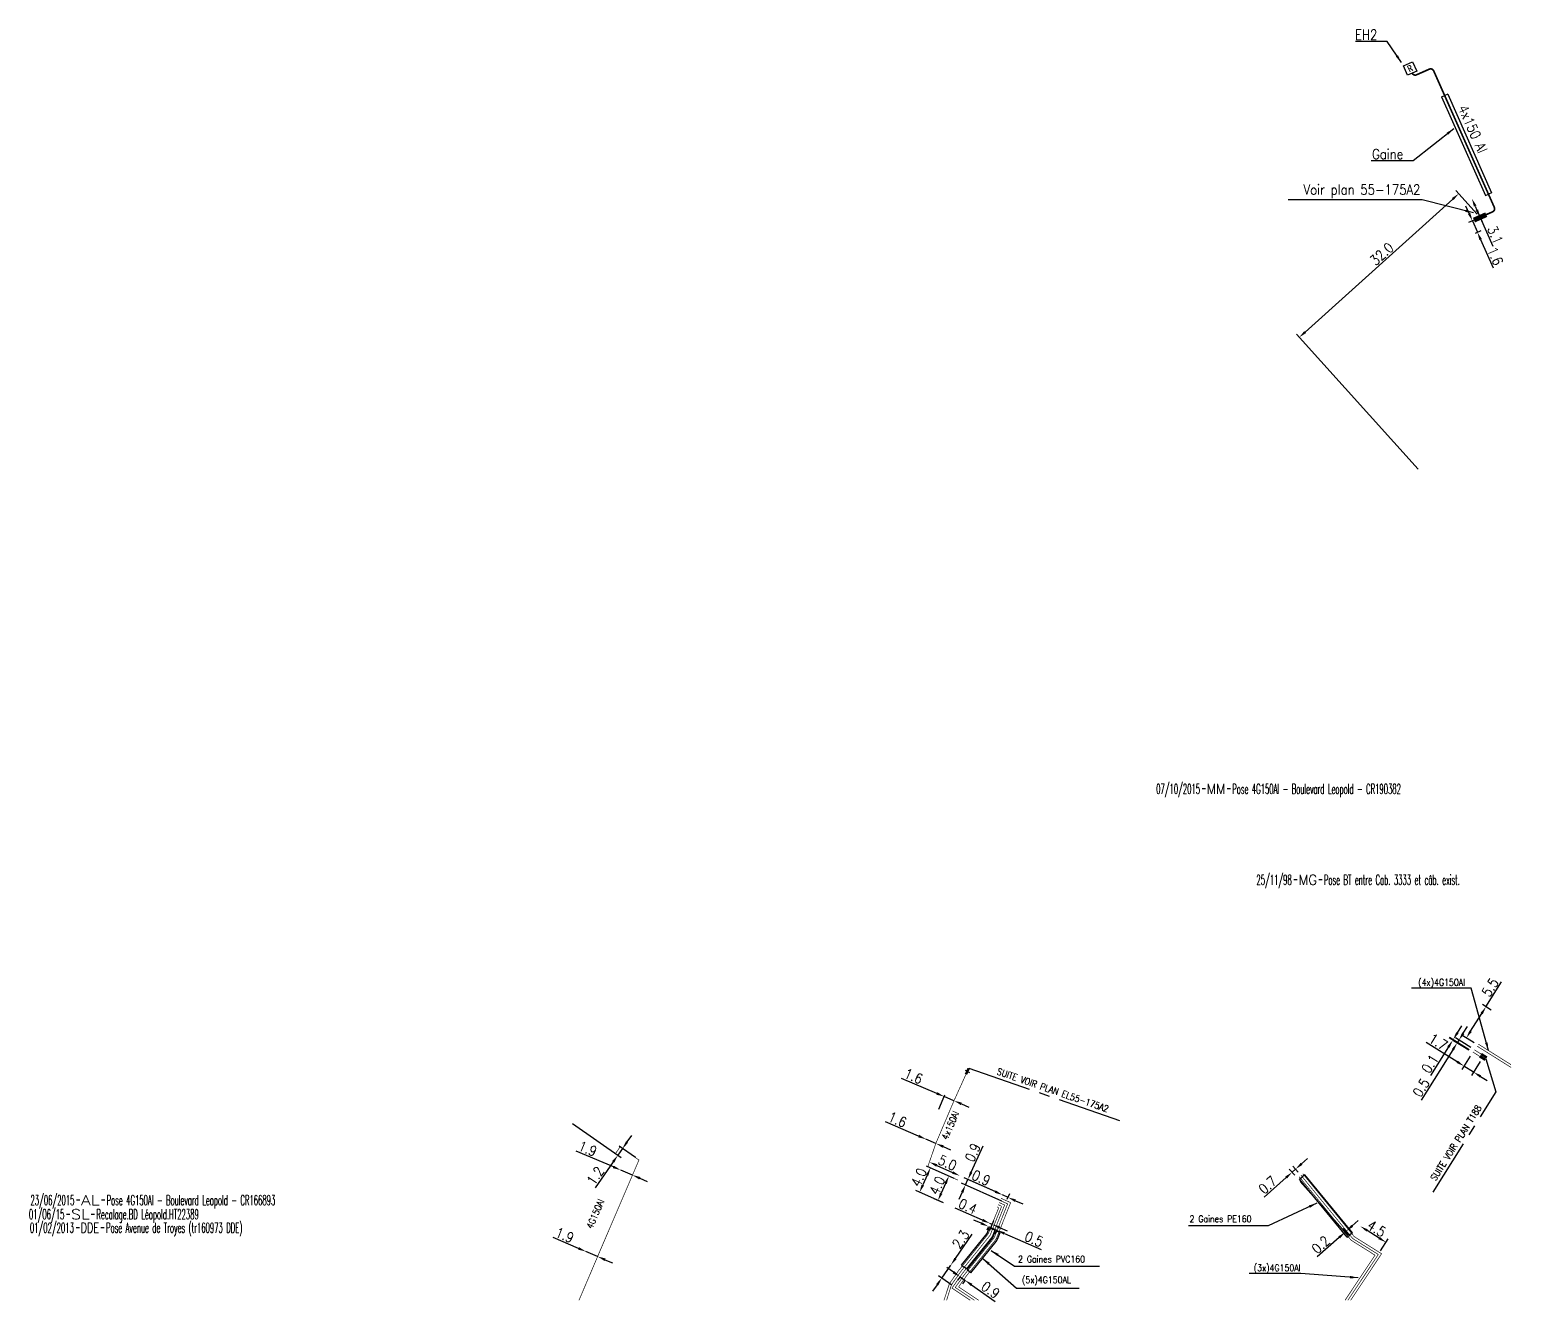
# Model space of a CAD drawing. Header units: millimetres. Extents: x 79134 to 80000, y 145000 to 146008.
# Drawn here: x 79779 to 80000.1, y 144999.8 to 145189.6 of the extents above; entities that cross this region are included whole.
import ezdxf
from ezdxf.enums import TextEntityAlignment as Align

# ---------------------------------------------------------------- set-up
doc = ezdxf.new("R2010")
doc.units = ezdxf.units.MM
doc.header["$PDMODE"] = 34
doc.linetypes.add('B_ST_AL', pattern=[2000, 1000, 1000])
doc.linetypes.add('CENTER2', pattern=[28.575, 19.05, -3.175, 3.175, -3.175])
doc.layers.get('0').update_dxf_attribs({"linetype": 'CONTINUOUS'})
doc.layers.get('Defpoints').update_dxf_attribs({"linetype": 'CONTINUOUS'})
for name, color, linetype in [('B_100', 3, 'CONTINUOUS'), ('B_110', 1, 'CONTINUOUS'), ('B_200', 7, 'CONTINUOUS'), ('B_300', 7, 'CONTINUOUS'), ('B_400', 7, 'CONTINUOUS'), ('B_910', 7, 'CONTINUOUS'), ('B_930', 7, 'CENTER2')]:
    doc.layers.add(name, color=color, linetype=linetype)
doc.styles.add('M_ROMANS', font='ROMANS.shx', dxfattribs={"width": 0.75})
doc.styles.get("Standard").update_dxf_attribs({"font": 'romans.shx', "width": 0.85})
doc.dimstyles.get("Standard").update_dxf_attribs({"dimtxt": 1.5, "dimasz": 1.2, "dimexe": 0.625, "dimexo": 0.625, "dimgap": 0.25, "dimtad": 1, "dimdec": 1, "dimzin": 0, "dimdsep": 46, "dimtxsty": 'Standard', "dimcen": -0.5, "dimclrd": 256, "dimclre": 256, "dimclrt": 256, "dimadec": 0, "dimazin": 0, "dimtfac": 1, "dimtdec": 1, "dimtmove": 0, "dimatfit": 3, "dimfxl": 1, "dimtolj": 1, "dimtzin": 0, "dimarcsym": 0})

# ---------------------------------------------------------------- blocks, each defined once
blk = doc.blocks.new('GIS_MODF')
at = {"color": 0, "linetype": 'Continuous', "flags": 128}
for points in [[(-2.18, -0.01), (-1.68, -0.01)], [(1.52, -0.01), (2.02, -0.01)]]:
    blk.add_lwpolyline(points, dxfattribs=at)
at = {"color": 0, "linetype": 'Continuous', "width": 0.5}
blk.add_attdef('DATE', text='', height=1.5, dxfattribs=at).set_placement((-2.5, -0.8), align=Align.RIGHT)
at = {"color": 0, "linetype": 'Continuous', "width": 1.771291}
blk.add_attdef('USER', text='', height=1.5, dxfattribs=at).set_placement((-1.51, -0.8), (1.28, -0.8), align=Align.FIT)
at = {"color": 0, "linetype": 'Continuous', "width": 0.5}
blk.add_attdef('DESC', (2.29, -0.8), '', height=1.5, dxfattribs=at)
blk = doc.blocks.new('B_200_01')
at = {"color": 0, "linetype": 'Continuous', "flags": 128}
blk.add_lwpolyline([(-0.75, -0.75), (-0.75, 0.75), (0.75, 0.75), (0.75, -0.75)], close=True, dxfattribs=at)
at = {"color": 0, "linetype": 'Continuous', "style": 'M_ROMANS', "width": 0.75}
blk.add_text('R', height=0.9, dxfattribs=at).set_placement((0, 0), align=Align.MIDDLE)
at = {"color": 0, "linetype": 'Continuous', "style": 'M_ROMANS', "width": 0.75, "flags": 3}
for tag, p in [('DEF_LEG', (0, -5)), ('DEF_COUP', (0, -7.5)), ('DEF_TYPE', (0, -10))]:
    blk.add_attdef(tag, text='', height=1.2, dxfattribs=at).set_placement(p, align=Align.MIDDLE)
blk = doc.blocks.new('*D71')
at = {"layer": 'B_300', "linetype": 'Continuous', "lineweight": -2, "transparency": 16777216}
for p, q in [((79969.3, 145144.45), (79991.31, 145164.29)), ((79994.97, 145162.02), (79991.78, 145165.55)), ((79986.13, 145123.98), (79967.99, 145144.11))]:
    blk.add_line(p, q, dxfattribs=at)
at = {"layer": 'B_300', "linetype": 'Continuous', "transparency": 16777216}
for points in [[(79991.18, 145164.43), (79991.44, 145164.14), (79992.2, 145165.09)], [(79969.17, 145144.6), (79969.43, 145144.3), (79968.41, 145143.65)]]:
    blk.add_solid(points, dxfattribs=at)
at = {"layer": 'Defpoints', "color": 0, "linetype": 'Continuous', "transparency": 16777216}
for p in [(79992.2, 145165.09), (79995.39, 145161.55), (79986.55, 145123.52)]:
    blk.add_point(p, dxfattribs=at)
at = {"layer": 'B_300', "linetype": 'Continuous', "transparency": 16777216, "insert": (79980.72, 145156.09), "char_height": 1.5, "attachment_point": 5, "rotation": 42.0238}
blk.add_mtext('\\A1;32.0', dxfattribs=at)
blk = doc.blocks.new('*D72')
at = {"layer": 'B_300', "linetype": 'Continuous', "lineweight": -2, "transparency": 16777216}
for p, q in [((79994.64, 145163.24), (79994.9, 145162.65)), ((79995.39, 145161.55), (79997.29, 145157.24))]:
    blk.add_line(p, q, dxfattribs=at)
at = {"layer": 'B_300', "linetype": 'Continuous', "transparency": 16777216}
for points in [[(79994.83, 145163.33), (79994.46, 145163.16), (79994.16, 145164.34)], [(79995.09, 145162.73), (79994.72, 145162.57), (79995.39, 145161.55)]]:
    blk.add_solid(points, dxfattribs=at)
at = {"layer": 'Defpoints', "color": 0, "linetype": 'Continuous', "transparency": 16777216}
for p in [(79994.16, 145164.34), (79995.39, 145161.55), (79995.39, 145161.55)]:
    blk.add_point(p, dxfattribs=at)
at = {"layer": 'B_300', "linetype": 'Continuous', "transparency": 16777216, "insert": (79997.64, 145158.93), "char_height": 1.5, "attachment_point": 5, "rotation": 293.8094}
blk.add_mtext('\\A1;3.1', dxfattribs=at)
blk = doc.blocks.new('B_300_04')
at = {"color": 0, "linetype": 'Continuous'}
blk.add_line((0, 0.75), (0, -0.75), dxfattribs=at)
blk.add_solid([(-1, 0.375), (-1, -0.375), (1, 0.375), (1, -0.375)], dxfattribs=at)
at = {"color": 0, "linetype": 'Continuous', "style": 'M_ROMANS', "width": 0.75, "flags": 3}
for tag, p in [('DEF_LEG', (0, -4.25)), ('DEF_COUP', (0, -6.75)), ('DEF_TYPE', (0, -9.25))]:
    blk.add_attdef(tag, text='', height=1.2, dxfattribs=at).set_placement(p, align=Align.MIDDLE)
blk = doc.blocks.new('*D73')
at = {"layer": 'B_300', "linetype": 'Continuous', "lineweight": -2, "transparency": 16777216}
for p, q in [((79993.75, 145162.14), (79993.26, 145163.24)), ((79994.82, 145161.3), (79993.66, 145160.79)), ((79994.23, 145161.04), (79994.98, 145159.34)), ((79994.68, 145159.2), (79995.55, 145159.59)), ((79995.47, 145158.24), (79997.34, 145154))]:
    blk.add_line(p, q, dxfattribs=at)
at = {"layer": 'B_300', "linetype": 'Continuous', "transparency": 16777216}
for points in [[(79993.93, 145162.22), (79993.56, 145162.06), (79994.23, 145161.04)], [(79995.65, 145158.32), (79995.28, 145158.16), (79994.98, 145159.34)]]:
    blk.add_solid(points, dxfattribs=at)
at = {"layer": 'Defpoints', "color": 0, "linetype": 'Continuous', "transparency": 16777216}
for p in [(79995.39, 145161.55), (79994.1, 145158.95), (79994.98, 145159.34)]:
    blk.add_point(p, dxfattribs=at)
at = {"layer": 'B_300', "linetype": 'Continuous', "transparency": 16777216, "insert": (79997.65, 145155.77), "char_height": 1.5, "attachment_point": 5, "rotation": 293.8094}
blk.add_mtext('\\A1;1.6', dxfattribs=at)
blk = doc.blocks.new('*D143')
at = {"layer": 'B_110', "linetype": 'Continuous', "lineweight": -2, "transparency": 16777216}
for p, q in [((79916.83, 145004.19), (79915.84, 145004.87)), ((79917.82, 145003.52), (79917.45, 145002.99)), ((79917.81, 145003.5), (79918.55, 145002.99)), ((79918.56, 145003), (79918.19, 145002.48)), ((79919.53, 145002.3), (79923.07, 144999.84))]:
    blk.add_line(p, q, dxfattribs=at)
at = {"layer": 'B_110', "linetype": 'Continuous', "transparency": 16777216}
for points in [[(79916.94, 145004.35), (79916.71, 145004.02), (79917.81, 145003.5)], [(79919.65, 145002.47), (79919.42, 145002.14), (79918.55, 145002.99)]]:
    blk.add_solid(points, dxfattribs=at)
at = {"layer": 'Defpoints', "color": 0, "linetype": 'Continuous', "transparency": 16777216}
for p in [(79918.18, 145004.03), (79918.55, 145002.99), (79918.92, 145003.51)]:
    blk.add_point(p, dxfattribs=at)
at = {"layer": 'B_110', "linetype": 'Continuous', "transparency": 16777216, "insert": (79922.37, 145001.55), "char_height": 1.5, "attachment_point": 5, "rotation": 325.1443}
blk.add_mtext('\\A1;0.9', dxfattribs=at)
blk = doc.blocks.new('*D144')
at = {"layer": 'B_100', "linetype": 'Continuous', "lineweight": -2, "transparency": 16777216}
for p, q in [((79921.16, 145011.96), (79917.1, 145013.74)), ((79922.24, 145010.45), (79922.87, 145011.89)), ((79922.62, 145011.32), (79922.26, 145011.48)), ((79923.72, 145010.84), (79924.82, 145010.36))]:
    blk.add_line(p, q, dxfattribs=at)
at = {"layer": 'B_100', "linetype": 'Continuous', "transparency": 16777216}
for points in [[(79921.24, 145012.15), (79921.08, 145011.78), (79922.26, 145011.48)], [(79923.8, 145011.02), (79923.64, 145010.66), (79922.62, 145011.32)]]:
    blk.add_solid(points, dxfattribs=at)
at = {"layer": 'Defpoints', "color": 0, "linetype": 'Continuous', "transparency": 16777216}
for p in [(79922.26, 145011.48), (79922.26, 145011.48), (79921.99, 145009.88)]:
    blk.add_point(p, dxfattribs=at)
at = {"layer": 'B_100', "linetype": 'Continuous', "transparency": 16777216, "insert": (79918.98, 145014.01), "char_height": 1.5, "attachment_point": 5, "rotation": 336.3586}
blk.add_mtext('\\A1;0.4', dxfattribs=at)
blk = doc.blocks.new('*D145')
at = {"layer": 'B_100', "linetype": 'Continuous', "lineweight": -2, "transparency": 16777216}
for p, q in [((79916.94, 145018.18), (79915.57, 145018.79)), ((79915.66, 145017.44), (79915.01, 145015.98)), ((79915.32, 145014.52), (79913.95, 145015.13))]:
    blk.add_line(p, q, dxfattribs=at)
at = {"layer": 'B_100', "linetype": 'Continuous', "transparency": 16777216}
for points in [[(79915.47, 145017.52), (79915.84, 145017.36), (79916.15, 145018.53)], [(79914.82, 145016.06), (79915.19, 145015.89), (79914.52, 145014.88)]]:
    blk.add_solid(points, dxfattribs=at)
at = {"layer": 'Defpoints', "color": 0, "linetype": 'Continuous', "transparency": 16777216}
for p in [(79917.52, 145017.92), (79914.52, 145014.88), (79915.89, 145014.27)]:
    blk.add_point(p, dxfattribs=at)
at = {"layer": 'B_100', "linetype": 'Continuous', "transparency": 16777216, "insert": (79914.42, 145017.11), "char_height": 1.5, "attachment_point": 5, "rotation": 65.9879}
blk.add_mtext('\\A1;4.0', dxfattribs=at)
blk = doc.blocks.new('*D146')
at = {"layer": 'B_100', "linetype": 'Continuous', "lineweight": -2, "transparency": 16777216}
for p, q in [((79912.91, 145018.66), (79912.26, 145017.2)), ((79916.94, 145018.18), (79912.83, 145020.01)), ((79915.32, 145014.52), (79911.2, 145016.36))]:
    blk.add_line(p, q, dxfattribs=at)
at = {"layer": 'B_100', "linetype": 'Continuous', "transparency": 16777216}
for points in [[(79912.73, 145018.74), (79913.09, 145018.58), (79913.4, 145019.76)], [(79912.08, 145017.28), (79912.44, 145017.12), (79911.77, 145016.1)]]:
    blk.add_solid(points, dxfattribs=at)
at = {"layer": 'Defpoints', "color": 0, "linetype": 'Continuous', "transparency": 16777216}
for p in [(79911.77, 145016.1), (79917.52, 145017.92), (79915.89, 145014.27)]:
    blk.add_point(p, dxfattribs=at)
at = {"layer": 'B_100', "linetype": 'Continuous', "transparency": 16777216, "insert": (79911.67, 145018.34), "char_height": 1.5, "attachment_point": 5, "rotation": 65.9879}
blk.add_mtext('\\A1;4.0', dxfattribs=at)
blk = doc.blocks.new('*D147')
at = {"layer": 'B_100', "linetype": 'Continuous', "lineweight": -2, "transparency": 16777216}
for p, q in [((79911.63, 145024.5), (79906.7, 145026.62)), ((79914.2, 145023.4), (79912.73, 145024.03)), ((79915.3, 145022.92), (79916.41, 145022.45))]:
    blk.add_line(p, q, dxfattribs=at)
at = {"layer": 'B_100', "linetype": 'Continuous', "transparency": 16777216}
for points in [[(79911.71, 145024.69), (79911.55, 145024.32), (79912.73, 145024.03)], [(79915.38, 145023.11), (79915.22, 145022.74), (79914.2, 145023.4)]]:
    blk.add_solid(points, dxfattribs=at)
at = {"layer": 'Defpoints', "color": 0, "linetype": 'Continuous', "transparency": 16777216}
for p in [(79912.73, 145024.03), (79912.73, 145024.03), (79914.2, 145023.4)]:
    blk.add_point(p, dxfattribs=at)
at = {"layer": 'B_100', "linetype": 'Continuous', "transparency": 16777216, "insert": (79908.47, 145026.95), "char_height": 1.5, "attachment_point": 5, "rotation": 336.7573}
blk.add_mtext('\\A1;1.6', dxfattribs=at)
blk = doc.blocks.new('*D148')
at = {"layer": 'B_100', "linetype": 'Continuous', "lineweight": -2, "transparency": 16777216}
blk.add_line((79914.34, 145020.13), (79916.71, 145019.06), dxfattribs=at)
at = {"layer": 'B_100', "linetype": 'Continuous', "transparency": 16777216}
for points in [[(79914.42, 145020.31), (79914.25, 145019.94), (79913.24, 145020.62)], [(79916.79, 145019.24), (79916.63, 145018.88), (79917.8, 145018.57)]]:
    blk.add_solid(points, dxfattribs=at)
at = {"layer": 'Defpoints', "color": 0, "linetype": 'Continuous', "transparency": 16777216}
for p in [(79913.24, 145020.62), (79917.8, 145018.57), (79917.8, 145018.57)]:
    blk.add_point(p, dxfattribs=at)
at = {"layer": 'B_100', "linetype": 'Continuous', "transparency": 16777216, "insert": (79915.93, 145020.51), "char_height": 1.5, "attachment_point": 5, "rotation": 335.8069}
blk.add_mtext('\\A1;5.0', dxfattribs=at)
blk = doc.blocks.new('*D149')
at = {"layer": 'B_100', "linetype": 'Continuous', "lineweight": -2, "transparency": 16777216}
for p, q in [((79914.33, 145030.87), (79909.1, 145033.09)), ((79915.19, 145029.82), (79915.19, 145029.82)), ((79916.91, 145029.77), (79915.44, 145030.4)), ((79916.67, 145029.2), (79916.67, 145029.2)), ((79918.01, 145029.3), (79919.12, 145028.83))]:
    blk.add_line(p, q, dxfattribs=at)
at = {"layer": 'B_100', "linetype": 'Continuous', "transparency": 16777216}
for points in [[(79914.41, 145031.05), (79914.25, 145030.68), (79915.44, 145030.4)], [(79918.09, 145029.49), (79917.94, 145029.12), (79916.91, 145029.77)]]:
    blk.add_solid(points, dxfattribs=at)
at = {"layer": 'Defpoints', "color": 0, "linetype": 'Continuous', "transparency": 16777216}
for p in [(79915.44, 145030.4), (79915.44, 145030.4), (79916.91, 145029.77)]:
    blk.add_point(p, dxfattribs=at)
at = {"layer": 'B_100', "linetype": 'Continuous', "transparency": 16777216, "insert": (79910.87, 145033.43), "char_height": 1.5, "attachment_point": 5, "rotation": 336.9759}
blk.add_mtext('\\A1;1.6', dxfattribs=at)
blk = doc.blocks.new('*D150')
at = {"layer": 'B_100', "linetype": 'Continuous', "lineweight": -2, "transparency": 16777216}
for p, q in [((79992, 145039.9), (79992.64, 145040.92)), ((79993.72, 145037.29), (79990.78, 145039.13)), ((79993.77, 145037.37), (79990.83, 145039.22)), ((79991.36, 145038.89), (79991.31, 145038.8)), ((79990.67, 145037.79), (79988.01, 145033.55))]:
    blk.add_line(p, q, dxfattribs=at)
at = {"layer": 'B_100', "linetype": 'Continuous', "transparency": 16777216}
for points in [[(79990.5, 145037.89), (79990.84, 145037.68), (79991.31, 145038.8)], [(79991.83, 145040.01), (79992.17, 145039.8), (79991.36, 145038.89)]]:
    blk.add_solid(points, dxfattribs=at)
at = {"layer": 'Defpoints', "color": 0, "linetype": 'Continuous', "transparency": 16777216}
for p in [(79991.31, 145038.8), (79994.25, 145036.96), (79994.3, 145037.04)]:
    blk.add_point(p, dxfattribs=at)
at = {"layer": 'B_100', "linetype": 'Continuous', "transparency": 16777216, "insert": (79987.91, 145035.27), "char_height": 1.5, "attachment_point": 5, "rotation": 57.8811}
blk.add_mtext('\\A1;0.1', dxfattribs=at)
blk = doc.blocks.new('*D151')
at = {"layer": 'B_300', "linetype": 'Continuous', "lineweight": -2, "transparency": 16777216}
for p, q in [((79991.97, 145035.58), (79987.34, 145038.48)), ((79993.91, 145036.43), (79992.65, 145034.42)), ((79994.42, 145034.04), (79992.98, 145034.95)), ((79995.41, 145035.61), (79994.09, 145033.51)), ((79995.44, 145033.4), (79996.46, 145032.77))]:
    blk.add_line(p, q, dxfattribs=at)
at = {"layer": 'B_300', "linetype": 'Continuous', "transparency": 16777216}
for points in [[(79992.07, 145035.75), (79991.86, 145035.41), (79992.98, 145034.95)], [(79995.55, 145033.57), (79995.33, 145033.23), (79994.42, 145034.04)]]:
    blk.add_solid(points, dxfattribs=at)
at = {"layer": 'Defpoints', "color": 0, "linetype": 'Continuous', "transparency": 16777216}
for p in [(79994.25, 145036.96), (79995.74, 145036.14), (79992.98, 145034.95)]:
    blk.add_point(p, dxfattribs=at)
at = {"layer": 'B_300', "linetype": 'Continuous', "transparency": 16777216, "insert": (79989.14, 145038.54), "char_height": 1.5, "attachment_point": 5, "rotation": 327.8811}
blk.add_mtext('\\A1;1.7', dxfattribs=at)
blk = doc.blocks.new('B_300_03')
at = {"color": 0, "linetype": 'Continuous'}
blk.add_solid([(-0.5, 0.19), (-0.5, -0.19), (0.5, 0.19), (0.5, -0.19)], dxfattribs=at)
at = {"color": 0, "linetype": 'Continuous', "width": 0.75, "flags": 3}
for tag, p in [('DEF_LEG', (0, -4.25)), ('DEF_COUP', (0, -6.25)), ('DEF_TYPE', (0, -8.25))]:
    blk.add_attdef(tag, text='', height=1.2, dxfattribs=at).set_placement(p, align=Align.MIDDLE)
blk = doc.blocks.new('*D152')
at = {"layer": 'B_100', "linetype": 'Continuous', "lineweight": -2, "transparency": 16777216}
for p, q in [((79996.26, 145043.79), (79998.58, 145047.49)), ((79993.97, 145040.15), (79995.62, 145042.77)), ((79997.05, 145043.29), (79995.73, 145044.12)), ((79994.49, 145038.4), (79992.8, 145039.46))]:
    blk.add_line(p, q, dxfattribs=at)
at = {"layer": 'B_100', "linetype": 'Continuous', "transparency": 16777216}
for points in [[(79995.45, 145042.88), (79995.79, 145042.67), (79996.26, 145043.79)], [(79993.8, 145040.25), (79994.14, 145040.04), (79993.33, 145039.13)]]:
    blk.add_solid(points, dxfattribs=at)
at = {"layer": 'Defpoints', "color": 0, "linetype": 'Continuous', "transparency": 16777216}
for p in [(79996.26, 145043.79), (79997.58, 145042.96), (79995.02, 145038.07)]:
    blk.add_point(p, dxfattribs=at)
at = {"layer": 'B_100', "linetype": 'Continuous', "transparency": 16777216, "insert": (79996.89, 145046.68), "char_height": 1.5, "attachment_point": 5, "rotation": 57.8811}
blk.add_mtext('\\A1;5.5', dxfattribs=at)
blk = doc.blocks.new('*D153')
at = {"layer": 'B_100', "linetype": 'Continuous', "lineweight": -2, "transparency": 16777216}
for p, q in [((79992.87, 145039.83), (79993.5, 145040.85)), ((79993.72, 145037.29), (79991.43, 145038.72)), ((79994, 145037.7), (79991.7, 145039.15)), ((79992.23, 145038.81), (79991.96, 145038.39)), ((79991.32, 145037.37), (79986.6, 145029.84))]:
    blk.add_line(p, q, dxfattribs=at)
at = {"layer": 'B_100', "linetype": 'Continuous', "transparency": 16777216}
for points in [[(79991.16, 145037.48), (79991.49, 145037.27), (79991.96, 145038.39)], [(79992.7, 145039.94), (79993.04, 145039.72), (79992.23, 145038.81)]]:
    blk.add_solid(points, dxfattribs=at)
at = {"layer": 'Defpoints', "color": 0, "linetype": 'Continuous', "transparency": 16777216}
for p in [(79991.96, 145038.39), (79994.25, 145036.96), (79994.53, 145037.37)]:
    blk.add_point(p, dxfattribs=at)
at = {"layer": 'B_100', "linetype": 'Continuous', "transparency": 16777216, "insert": (79986.59, 145031.71), "char_height": 1.5, "attachment_point": 5, "rotation": 57.8811}
blk.add_mtext('\\A1;0.5', dxfattribs=at)
blk = doc.blocks.new('*D154')
at = {"layer": 'B_110', "linetype": 'Continuous', "lineweight": -2, "transparency": 16777216}
for p, q in [((79968.76, 145020.36), (79969.65, 145021.16)), ((79966.44, 145018.3), (79963.18, 145015.39)), ((79967.73, 145018.66), (79966.92, 145019.56)), ((79967.86, 145019.56), (79967.34, 145019.1)), ((79968.25, 145019.12), (79967.45, 145020.03))]:
    blk.add_line(p, q, dxfattribs=at)
at = {"layer": 'B_110', "linetype": 'Continuous', "transparency": 16777216}
for points in [[(79968.62, 145020.51), (79968.89, 145020.21), (79967.86, 145019.56)], [(79966.31, 145018.45), (79966.58, 145018.15), (79967.34, 145019.1)]]:
    blk.add_solid(points, dxfattribs=at)
at = {"layer": 'Defpoints', "color": 0, "linetype": 'Continuous', "transparency": 16777216}
for p in [(79967.34, 145019.1), (79968.15, 145018.19), (79968.67, 145018.66)]:
    blk.add_point(p, dxfattribs=at)
at = {"layer": 'B_110', "linetype": 'Continuous', "transparency": 16777216, "insert": (79963.7, 145017.19), "char_height": 1.5, "attachment_point": 5, "rotation": 41.6859}
blk.add_mtext('\\A1;0.7', dxfattribs=at)
blk = doc.blocks.new('*D155')
at = {"layer": 'B_110', "linetype": 'Continuous', "lineweight": -2, "transparency": 16777216}
for p, q in [((79968.56, 145017.72), (79975.68, 145009.71)), ((79976.31, 145011.11), (79977.21, 145011.9)), ((79974.37, 145009.38), (79971.1, 145006.48)), ((79975.97, 145009.69), (79975, 145010.78)), ((79975.42, 145010.31), (79975.27, 145010.18))]:
    blk.add_line(p, q, dxfattribs=at)
at = {"layer": 'B_110', "linetype": 'Continuous', "transparency": 16777216}
for points in [[(79974.24, 145009.53), (79974.5, 145009.23), (79975.27, 145010.18)], [(79976.18, 145011.26), (79976.45, 145010.96), (79975.42, 145010.31)]]:
    blk.add_solid(points, dxfattribs=at)
at = {"layer": 'Defpoints', "color": 0, "linetype": 'Continuous', "transparency": 16777216}
for p in [(79968.15, 145018.19), (79975.27, 145010.18), (79976.38, 145009.22)]:
    blk.add_point(p, dxfattribs=at)
at = {"layer": 'B_110', "linetype": 'Continuous', "transparency": 16777216, "insert": (79971.62, 145008.28), "char_height": 1.5, "attachment_point": 5, "rotation": 41.6265}
blk.add_mtext('\\A1;0.2', dxfattribs=at)
blk = doc.blocks.new('*D156')
at = {"layer": 'B_110', "linetype": 'Continuous', "lineweight": -2, "transparency": 16777216}
for p, q in [((79980.32, 145009.29), (79978.54, 145010.41)), ((79980.53, 145007.36), (79981.67, 145009.18))]:
    blk.add_line(p, q, dxfattribs=at)
at = {"layer": 'B_110', "linetype": 'Continuous', "transparency": 16777216}
for points in [[(79978.65, 145010.58), (79978.44, 145010.24), (79977.53, 145011.04)], [(79980.43, 145009.46), (79980.22, 145009.12), (79981.34, 145008.65)]]:
    blk.add_solid(points, dxfattribs=at)
at = {"layer": 'Defpoints', "color": 0, "linetype": 'Continuous', "transparency": 16777216}
for p in [(79977.53, 145011.04), (79977.53, 145011.04), (79980.2, 145006.83)]:
    blk.add_point(p, dxfattribs=at)
at = {"layer": 'B_110', "linetype": 'Continuous', "transparency": 16777216, "insert": (79979.96, 145010.7), "char_height": 1.5, "attachment_point": 5, "rotation": 327.9026}
blk.add_mtext('\\A1;4.5', dxfattribs=at)
blk = doc.blocks.new('*D157')
at = {"layer": 'B_110', "linetype": 'Continuous', "lineweight": -2, "transparency": 16777216}
for p, q in [((79917.12, 145006.23), (79919.64, 145009.84)), ((79915.09, 145003.31), (79916.44, 145005.24)), ((79916.59, 145002.27), (79914.58, 145003.67)), ((79914.41, 145002.33), (79913.72, 145001.34))]:
    blk.add_line(p, q, dxfattribs=at)
at = {"layer": 'B_110', "linetype": 'Continuous', "transparency": 16777216}
for points in [[(79916.96, 145006.34), (79917.29, 145006.11), (79916.44, 145005.24)], [(79914.24, 145002.44), (79914.57, 145002.21), (79915.09, 145003.31)]]:
    blk.add_solid(points, dxfattribs=at)
at = {"layer": 'Defpoints', "color": 0, "linetype": 'Continuous', "transparency": 16777216}
for p in [(79916.44, 145005.24), (79916.44, 145005.24), (79917.1, 145001.91)]:
    blk.add_point(p, dxfattribs=at)
at = {"layer": 'B_110', "linetype": 'Continuous', "transparency": 16777216, "insert": (79917.91, 145009.11), "char_height": 1.5, "attachment_point": 5, "rotation": 55.1443}
blk.add_mtext('\\A1;2.3', dxfattribs=at)
blk = doc.blocks.new('*D158')
at = {"layer": 'B_110', "linetype": 'Continuous', "lineweight": -2, "transparency": 16777216}
for p, q in [((79919.48, 145019.13), (79921.25, 145023.06)), ((79923.58, 145015.97), (79918.42, 145018.29)), ((79918.13, 145016.12), (79917.64, 145015.02)), ((79924.04, 145014.78), (79918.05, 145017.47)), ((79918.62, 145017.21), (79918.99, 145018.03))]:
    blk.add_line(p, q, dxfattribs=at)
at = {"layer": 'B_110', "linetype": 'Continuous', "transparency": 16777216}
for points in [[(79919.3, 145019.21), (79919.67, 145019.04), (79918.99, 145018.03)], [(79917.95, 145016.2), (79918.32, 145016.03), (79918.62, 145017.21)]]:
    blk.add_solid(points, dxfattribs=at)
at = {"layer": 'Defpoints', "color": 0, "linetype": 'Continuous', "transparency": 16777216}
for p in [(79918.99, 145018.03), (79924.15, 145015.72), (79924.61, 145014.53)]:
    blk.add_point(p, dxfattribs=at)
at = {"layer": 'B_110', "linetype": 'Continuous', "transparency": 16777216, "insert": (79919.7, 145022.05), "char_height": 1.5, "attachment_point": 5, "rotation": 65.8382}
blk.add_mtext('\\A1;0.9', dxfattribs=at)
blk = doc.blocks.new('*D159')
at = {"layer": 'B_110', "linetype": 'Continuous', "lineweight": -2, "transparency": 16777216}
for p, q in [((79923.06, 145016.21), (79919.13, 145017.97)), ((79924.41, 145016.29), (79924.41, 145016.29)), ((79924.86, 145015.1), (79925.23, 145015.92)), ((79924.98, 145015.35), (79924.16, 145015.72)), ((79926.07, 145014.86), (79927.17, 145014.37))]:
    blk.add_line(p, q, dxfattribs=at)
at = {"layer": 'B_110', "linetype": 'Continuous', "transparency": 16777216}
for points in [[(79923.14, 145016.39), (79922.98, 145016.03), (79924.16, 145015.72)], [(79926.15, 145015.04), (79925.99, 145014.67), (79924.98, 145015.35)]]:
    blk.add_solid(points, dxfattribs=at)
at = {"layer": 'Defpoints', "color": 0, "linetype": 'Continuous', "transparency": 16777216}
for p in [(79924.16, 145015.72), (79924.16, 145015.72), (79924.61, 145014.53)]:
    blk.add_point(p, dxfattribs=at)
at = {"layer": 'B_110', "linetype": 'Continuous', "transparency": 16777216, "insert": (79920.96, 145018.25), "char_height": 1.5, "attachment_point": 5, "rotation": 335.8382}
blk.add_mtext('\\A1;0.9', dxfattribs=at)
blk = doc.blocks.new('*D160')
at = {"layer": 'B_110', "linetype": 'Continuous', "lineweight": -2, "transparency": 16777216}
for p, q in [((79920.95, 145011.49), (79919.85, 145011.97)), ((79922, 145010.91), (79921.8, 145010.44)), ((79922.05, 145011.01), (79923.32, 145010.45)), ((79923.28, 145010.35), (79923.07, 145009.88)), ((79924.42, 145009.97), (79929.89, 145007.58))]:
    blk.add_line(p, q, dxfattribs=at)
at = {"layer": 'B_110', "linetype": 'Continuous', "transparency": 16777216}
for points in [[(79921.03, 145011.67), (79920.87, 145011.31), (79922.05, 145011.01)], [(79924.5, 145010.15), (79924.34, 145009.79), (79923.32, 145010.45)]]:
    blk.add_solid(points, dxfattribs=at)
at = {"layer": 'Defpoints', "color": 0, "linetype": 'Continuous', "transparency": 16777216}
for p in [(79922.26, 145011.48), (79922.05, 145011.01), (79923.53, 145010.92)]:
    blk.add_point(p, dxfattribs=at)
at = {"layer": 'B_110', "linetype": 'Continuous', "transparency": 16777216, "insert": (79928.84, 145009.13), "char_height": 1.5, "attachment_point": 5, "rotation": 336.3586}
blk.add_mtext('\\A1;0.5', dxfattribs=at)
blk = doc.blocks.new('*D177')
at = {"layer": 'B_100', "linetype": 'Continuous', "lineweight": -2, "transparency": 16777216}
for p, q in [((79860.9, 145007.74), (79857.1, 145009.36)), ((79863.75, 145006.53), (79862, 145007.27)), ((79864.85, 145006.05), (79865.96, 145005.58))]:
    blk.add_line(p, q, dxfattribs=at)
at = {"layer": 'B_100', "linetype": 'Continuous', "transparency": 16777216}
for points in [[(79860.98, 145007.93), (79860.82, 145007.56), (79862, 145007.27)], [(79864.93, 145006.24), (79864.78, 145005.87), (79863.75, 145006.53)]]:
    blk.add_solid(points, dxfattribs=at)
at = {"layer": 'Defpoints', "color": 0, "linetype": 'Continuous', "transparency": 16777216}
for p in [(79862, 145007.27), (79862, 145007.27), (79863.75, 145006.53)]:
    blk.add_point(p, dxfattribs=at)
at = {"layer": 'B_100', "linetype": 'Continuous', "transparency": 16777216, "insert": (79858.84, 145009.71), "char_height": 1.5, "attachment_point": 5, "rotation": 336.9021}
blk.add_mtext('\\A1;1.9', dxfattribs=at)
blk = doc.blocks.new('*D178')
at = {"layer": 'B_100', "linetype": 'Continuous', "lineweight": -2}
for p, q in [((79866.1, 145019.89), (79860.53, 145022.27)), ((79868.95, 145018.68), (79867.2, 145019.42)), ((79870.05, 145018.21), (79871.16, 145017.74))]:
    blk.add_line(p, q, dxfattribs=at)
at = {"layer": 'B_100', "linetype": 'Continuous'}
for points in [[(79866.18, 145020.08), (79866.02, 145019.71), (79867.2, 145019.42)], [(79870.13, 145018.39), (79869.97, 145018.02), (79868.95, 145018.68)]]:
    blk.add_solid(points, dxfattribs=at)
at = {"layer": 'Defpoints', "color": 0, "linetype": 'Continuous'}
for p in [(79867.2, 145019.42), (79867.2, 145019.42), (79868.95, 145018.68)]:
    blk.add_point(p, dxfattribs=at)
at = {"layer": 'B_100', "linetype": 'Continuous', "insert": (79862.27, 145022.62), "char_height": 1.5, "attachment_point": 5, "rotation": 336.8867}
blk.add_mtext('\\A1;1.9', dxfattribs=at)
blk = doc.blocks.new('*D179')
at = {"layer": 'B_100', "linetype": 'Continuous', "lineweight": -2}
for p, q in [((79859.99, 145026.38), (79867.28, 145021.29)), ((79867.46, 145022.63), (79866.77, 145021.65)), ((79869.4, 145021.28), (79866.95, 145022.99)), ((79868.15, 145023.62), (79868.83, 145024.6)), ((79866.09, 145020.67), (79863.38, 145016.78))]:
    blk.add_line(p, q, dxfattribs=at)
at = {"layer": 'B_100', "linetype": 'Continuous'}
for points in [[(79867.98, 145023.73), (79868.31, 145023.5), (79867.46, 145022.63)], [(79865.92, 145020.78), (79866.25, 145020.55), (79866.77, 145021.65)]]:
    blk.add_solid(points, dxfattribs=at)
at = {"layer": 'Defpoints', "color": 0, "linetype": 'Continuous'}
for p in [(79859.48, 145026.73), (79866.77, 145021.65), (79869.91, 145020.92)]:
    blk.add_point(p, dxfattribs=at)
at = {"layer": 'B_100', "linetype": 'Continuous', "insert": (79863.41, 145018.58), "char_height": 1.5, "attachment_point": 5, "rotation": 55.1094}
blk.add_mtext('\\A1;1.2', dxfattribs=at)

msp = doc.modelspace()

# ---------------------------------------------------------------- linework, layer by layer
at = {"flags": 128}
msp.add_lwpolyline([(79914.64, 145028.53), (79915.54, 145030.63)], dxfattribs=at)
at = {"layer": 'B_100', "linetype": 'B_ST_AL', "flags": 128}
for points, const_width in [([(79996.3, 145161.96), (79997.26, 145162.38, 0.414893), (79997.51, 145163.04), (79988.46, 145183.41, 0.414214), (79987.81, 145183.66), (79985.91, 145182.82, -0.414214), (79985.25, 145183.08), (79985.25, 145183.08)], 0.25), ([(79923.36, 145013.94), (79923.41, 145013.92, -0.420246), (79923.52, 145013.65), (79921.99, 145009.88), (79917.6, 145004.43), (79916.24, 145002.51), (79915.41, 145000)], 0.1), ([(79923.5, 145014.26), (79923.86, 145014.1, -0.382232), (79923.95, 145013.86), (79922.3, 145009.71), (79917.89, 145004.23), (79916.53, 145002.32), (79915.81, 145000)], 0.1)]:
    msp.add_lwpolyline(points, format="xyb", dxfattribs=dict(at, const_width=const_width))
at = {"layer": 'B_100', "linetype": 'B_ST_AL', "const_width": 0.1, "flags": 128}
for points in [[(79994.93, 145037.92), (80000, 145034.74)], [(79995.11, 145038.22), (80000, 145035.15)], [(79995.31, 145036.4), (79995.31, 145036.4), (79994.3, 145037.04)], [(79995.54, 145036.73), (79994.53, 145037.37)], [(79917.52, 145017.92), (79913.01, 145019.93), (79913.24, 145020.62), (79914.2, 145023.4), (79916.91, 145029.77), (79918.69, 145033.7)]]:
    msp.add_lwpolyline(points, dxfattribs=at)
at = {"layer": 'B_100', "linetype": 'B_ST_AL', "flags": 128}
msp.add_lwpolyline([(79860.97, 145000, 0.1, 0.1, 0), (79863.75, 145006.53, 0.1, 0.1, 0), (79863.75, 145006.53, 0.1, 0.1, 0), (79868.95, 145018.68, 0.1, 0.1, 0), (79869.91, 145020.92, 0.1, 0.1, 0), (79869.91, 145020.92, 0.1, 0.1, 0), (79869.91, 145020.92, 0.1, 0.1, 0), (79867.41, 145022.67, 0.1, 0.1, 0), (79867.41, 145022.67, 0.1, 0.1, 0), (79867.41, 145022.67, 0.1, 0.1, 0), (79867.1, 145022.88, 0.1, 0.1, 0), (79866.42, 145021.9, 0, 0, 0)], format="xyseb", dxfattribs=at)
at = {"layer": 'B_110', "linetype": 'B_ST_AL', "const_width": 0.1, "flags": 128}
for points in [[(79975.24, 145000), (79979.71, 145006.73), (79976.15, 145008.96), (79968.4, 145018.44)], [(79975.66, 145000), (79980.2, 145006.83), (79976.38, 145009.22), (79968.67, 145018.66)], [(79976.08, 145000), (79980.69, 145006.94), (79976.62, 145009.49), (79968.94, 145018.88)], [(79917.6, 145002), (79920.6, 145000)]]:
    msp.add_lwpolyline(points, dxfattribs=at)
at = {"layer": 'B_110', "linetype": 'B_ST_AL', "flags": 128}
for points in [[(79923.64, 145014.58, 0.1, 0.1, 0), (79924.46, 145014.21, 0.1, 0.1, 0), (79924.46, 145014.21, 0.1, 0.1, 0), (79923.21, 145011.07, 0.1, 0.1, 0), (79922.61, 145009.54, 0.1, 0.1, 0), (79922.41, 145009.26, 0.1, 0.1, 0), (79918.18, 145004.03, 0.1, 0.1, 0), (79916.61, 145001.82, 0.1, 0.1, 0), (79919.34, 145000, 0, 0, 0)], [(79923.79, 145014.89, 0.1, 0.1, 0), (79924.91, 145014.39, 0.1, 0.1, 0), (79923.53, 145010.92, 0.1, 0.1, 0), (79922.92, 145009.37, 0.1, 0.1, 0), (79922.74, 145009.12, 0.1, 0.1, 0), (79918.46, 145003.82, 0.1, 0.1, 0), (79917.1, 145001.91, 0.1, 0.1, 0), (79919.97, 145000, 0, 0, 0)], [(79923.93, 145015.21, 0.1, 0.1, 0), (79925.36, 145014.57, 0.1, 0.1, 0), (79923.86, 145010.8, 0.1, 0.1, 0), (79923.23, 145009.21, 0.1, 0.1, 0), (79922.99, 145008.86, 0.1, 0.1, 0), (79918.75, 145003.62, 0.1, 0.1, 0), (79917.6, 145002, 0, 0, 0)]]:
    msp.add_lwpolyline(points, format="xyseb", dxfattribs=at)
at = {"layer": 'B_400', "color": 7, "linetype": 'CONTINUOUS'}
for p, q in [((79989.65, 145179.51), (79990.11, 145179.71)), ((79989.65, 145179.51), (79996.18, 145164.81)), ((79990.57, 145179.91), (79990.11, 145179.71)), ((79990.57, 145179.91), (79997.09, 145165.22)), ((79996.18, 145164.81), (79996.63, 145165.01)), ((79997.09, 145165.22), (79996.63, 145165.01)), ((79968.47, 145018.09), (79968.86, 145018.41)), ((79975.55, 145009.43), (79968.47, 145018.09)), ((79969.25, 145018.73), (79968.86, 145018.41)), ((79976.33, 145010.07), (79969.25, 145018.73)), ((79918.04, 145005.25), (79921.84, 145009.97)), ((79918.82, 145004.62), (79922.71, 145009.45)), ((79921.84, 145009.97), (79922.18, 145010.79)), ((79922.18, 145010.79), (79922.65, 145010.6)), ((79923.11, 145010.41), (79922.65, 145010.6)), ((79922.71, 145009.45), (79923.11, 145010.41)), ((79975.55, 145009.43), (79975.94, 145009.75)), ((79976.33, 145010.07), (79975.94, 145009.75)), ((79918.04, 145005.25), (79918.43, 145004.93)), ((79918.82, 145004.62), (79918.43, 145004.93))]:
    msp.add_line(p, q, dxfattribs=at)
at = {"layer": 'B_400', "color": 7}
for p, q in [((79918.86, 145004.59), (79922.59, 145009.24)), ((79922.59, 145009.24), (79922.75, 145009.47)), ((79922.75, 145009.47), (79923.12, 145010.4)), ((79923.12, 145010.4), (79923.47, 145010.26)), ((79923.42, 145009.11), (79923.82, 145010.12)), ((79923.82, 145010.12), (79923.47, 145010.26)), ((79919.44, 145004.12), (79923.19, 145008.79)), ((79923.19, 145008.79), (79923.42, 145009.11)), ((79918.86, 145004.59), (79919.15, 145004.35)), ((79919.44, 145004.12), (79919.15, 145004.35))]:
    msp.add_line(p, q, dxfattribs=at)
at = {"layer": 'B_930', "ltscale": 0.5, "flags": 128}
msp.add_lwpolyline([(79996.26, 145036.03), (79997.71, 145031.1), (79988.32, 145016.15)], dxfattribs=at)
at = {"layer": 'B_930', "linetype": 'CENTER2', "ltscale": 0.5, "flags": 128}
msp.add_lwpolyline([(79919.11, 145034.61), (79942.1, 145026.68)], dxfattribs=at)

# ---------------------------------------------------------------- block references
at = {"layer": 'B_100'}
ref = msp.add_blockref('GIS_MODF', (79969.79, 145062.78), dxfattribs=at)
ref.add_attrib('DATE', '25/11/98', dxfattribs={"layer": '0', "color": 0, "height": 1.5, "width": 0.5}).set_placement((79967.29, 145061.98), align=Align.RIGHT)
ref.add_attrib('USER', 'MG', dxfattribs={"layer": '0', "color": 0, "height": 1.5, "width": 0.927819}).set_placement((79968.28, 145061.98), (79971.07, 145061.98), align=Align.FIT)
ref.add_attrib('DESC', 'Pose BT entre Cab. 3333 et câb. exist.', (79972.08, 145061.98), dxfattribs={"layer": '0', "color": 0, "height": 1.5, "width": 0.5})
at = {"layer": 'B_100', "linetype": 'Continuous'}
ref = msp.add_blockref('GIS_MODF', (79788.13, 145010.88), dxfattribs=at)
ref.add_attrib('DATE', '01/02/2013', dxfattribs={"layer": '0', "color": 0, "height": 1.5, "width": 0.5}).set_placement((79785.63, 145010.08), align=Align.RIGHT)
ref.add_attrib('USER', 'DDE', dxfattribs={"layer": '0', "color": 0, "height": 1.5, "width": 0.660482}).set_placement((79786.62, 145010.08), (79789.41, 145010.08), align=Align.FIT)
ref.add_attrib('DESC', 'Pose Avenue de Troyes (tr160973 DDE)', (79790.42, 145010.08), dxfattribs={"layer": '0', "color": 0, "height": 1.5, "width": 0.5})
at = {"layer": 'B_200', "rotation": 23.94231003950605}
msp.add_blockref('B_200_01', (79984.94, 145183.76), dxfattribs=at)
at = {"layer": 'B_300'}
for name, p, rotation in [('B_300_04', (79995.39, 145161.55), 23.80944550104835), ('B_300_03', (79995.74, 145036.14), 327.8810833302429), ('B_300_03', (79995.97, 145036.47), 327.8810833302429)]:
    msp.add_blockref(name, p, dxfattribs=dict(at, rotation=rotation))
at = {"layer": 'B_300', "xscale": 0.4999999999999999, "yscale": 0.4999999999999999, "zscale": 0.4999999999999999, "rotation": 65.57878447944044}
msp.add_blockref('B_300_04', (79918.9, 145034.16), dxfattribs=at)
at = {"layer": 'B_910', "color": 7, "linetype": 'Continuous'}
ref = msp.add_blockref('GIS_MODF', (79956.12, 145076.34), dxfattribs=at)
ref.add_attrib('DATE', '07/10/2015', dxfattribs={"layer": '0', "color": 0, "linetype": 'Continuous', "height": 1.5, "width": 0.5}).set_placement((79953.62, 145075.54), align=Align.RIGHT)
ref.add_attrib('USER', 'MM', dxfattribs={"layer": '0', "color": 0, "linetype": 'Continuous', "height": 1.5, "width": 0.885646}).set_placement((79954.61, 145075.54), (79957.39, 145075.54), align=Align.FIT)
ref.add_attrib('DESC', 'Pose 4G150Al - Boulevard Leopold - CR190382', (79958.41, 145075.54), dxfattribs={"layer": '0', "color": 0, "linetype": 'Continuous', "height": 1.5, "width": 0.5})
ref = msp.add_blockref('GIS_MODF', (79788.21, 145014.99), dxfattribs=at)
ref.add_attrib('DATE', '23/06/2015', dxfattribs={"layer": '0', "color": 0, "linetype": 'Continuous', "height": 1.5, "width": 0.5}).set_placement((79785.71, 145014.19), align=Align.RIGHT)
ref.add_attrib('USER', 'AL', dxfattribs={"layer": '0', "color": 0, "linetype": 'Continuous', "height": 1.5, "width": 1.14613}).set_placement((79786.7, 145014.19), (79789.49, 145014.19), align=Align.FIT)
ref.add_attrib('DESC', 'Pose 4G150Al - Boulevard Leopold - CR166893', (79790.5, 145014.19), dxfattribs={"layer": '0', "color": 0, "linetype": 'Continuous', "height": 1.5, "width": 0.5})
ref = msp.add_blockref('GIS_MODF', (79786.7, 145012.87), dxfattribs=at)
ref.add_attrib('DATE', '01/06/15', dxfattribs={"layer": '0', "color": 0, "linetype": 'Continuous', "height": 1.5, "width": 0.5}).set_placement((79784.2, 145012.08), align=Align.RIGHT)
ref.add_attrib('USER', 'SL', dxfattribs={"layer": '0', "color": 0, "linetype": 'Continuous', "height": 1.5, "width": 1.082456}).set_placement((79785.2, 145012.08), (79787.98, 145012.08), align=Align.FIT)
ref.add_attrib('DESC', 'Recalage.BD Léopold.HT22389', (79788.99, 145012.08), dxfattribs={"layer": '0', "color": 0, "linetype": 'Continuous', "height": 1.5, "width": 0.5})

# ---------------------------------------------------------------- texts
at = {"layer": 'B_100', "linetype": 'Continuous', "width": 0.85}
for s, height, rotation, p in [('4x150 Al', 1.5, 293.9423, (79994.28, 145174.73)), ('4x150Al', 1, 66.9758, (79916.37, 145026.1)), ('4G150Al', 1, 66.9758, (79863.41, 145012.9))]:
    msp.add_text(s, height=height, rotation=rotation, dxfattribs=at).set_placement(p, align=Align.MIDDLE)
at = {"layer": 'B_100', "linetype": 'Continuous', "insert": (79993.15, 145046.6), "char_height": 1, "attachment_point": 9}
msp.add_mtext('\\A1;(4x)4G150Al', dxfattribs=at)
at = {"layer": 'B_110', "linetype": 'Continuous', "char_height": 1}
for s, insert, attachment_point in [('\\A1;(3x)4G150Al', (79968.61, 145004), 9), ('\\A1;(5x)4G150AL', (79927.05, 145003.55), 1)]:
    msp.add_mtext(s, dxfattribs=dict(at, insert=insert, attachment_point=attachment_point))
at = {"layer": 'B_200', "linetype": 'Continuous', "insert": (79980.07, 145188.06), "char_height": 1.5, "attachment_point": 9}
msp.add_mtext('EH2', dxfattribs=at)
at = {"layer": 'B_300', "linetype": 'Continuous', "insert": (79986.49, 145164.44), "char_height": 1.5, "attachment_point": 9}
msp.add_mtext('Voir plan 55-175A2', dxfattribs=at)
at = {"layer": 'B_400', "linetype": 'Continuous'}
for s, insert, char_height, attachment_point in [('Gaine', (79983.93, 145170.24), 1.5, 9), ('\\A1;2 Gaines PE160', (79952.04, 145012.65), 1, 1), ('\\A1;2 Gaines PVC160', (79926.47, 145006.64), 1, 1)]:
    msp.add_mtext(s, dxfattribs=dict(at, insert=insert, char_height=char_height, attachment_point=attachment_point))
at = {"layer": 'B_930', "linetype": 'Continuous', "width": 0.85}
for s, rotation, p in [('SUITE VOIR PLAN EL55-175A2', 340.9707, (79923.23, 145033.72)), ('SUITE VOIR PLAN T188', 57.8534, (79988.77, 145017.73))]:
    msp.add_text(s, height=1, rotation=rotation, dxfattribs=at).set_placement(p)

# ---------------------------------------------------------------- dimensions: what is measured, and where the dimension line sits
at = {"layer": 'B_100', "linetype": 'Continuous'}
for base, p1, p2, angle, picture, middle in [((79996.26, 145043.79), (79995.02, 145038.07), (79997.58, 145042.96), 237.8811, '*D152', (79997.74, 145046.15)), ((79991.96, 145038.39), (79994.53, 145037.37), (79994.25, 145036.96), 57.8811, '*D153', (79987.44, 145031.18)), ((79991.31, 145038.8), (79994.3, 145037.04), (79994.25, 145036.96), 57.8811, '*D150', (79988.75, 145034.74)), ((79912.73, 145024.03), (79914.2, 145023.4), (79912.73, 145024.03), 336.7573, '*D147', (79908.07, 145026.03)), ((79917.8, 145018.57), (79913.24, 145020.62), (79917.8, 145018.57), 155.8069, '*D148', (79915.52, 145019.59)), ((79911.77, 145016.1), (79917.52, 145017.92), (79915.89, 145014.27), 65.9879, '*D146', (79912.59, 145017.93)), ((79914.52, 145014.88), (79917.52, 145017.92), (79915.89, 145014.27), 65.9879, '*D145', (79915.33, 145016.71)), ((79922.26, 145011.48), (79921.99, 145009.88), (79922.26, 145011.48), 336.3586, '*D144', (79918.58, 145013.09))]:
    dim = msp.add_linear_dim(base=base, p1=p1, p2=p2, angle=angle, dimstyle='Standard', dxfattribs=at)
    dim.commit()
    dim.dimension.update_dxf_attribs({"geometry": picture, "text_midpoint": middle, "dimtype": 160})
dim = msp.add_linear_dim(base=(79915.44, 145030.4), p1=(79916.91, 145029.77), p2=(79915.44, 145030.4), angle=336.9759, text='1.6', dimstyle='Standard', dxfattribs=at)
dim.commit()
dim.dimension.update_dxf_attribs({"geometry": '*D149', "text_midpoint": (79910.48, 145032.51), "dimtype": 160})
for base, p1, p2, angle, override, picture, middle in [((79866.77, 145021.65), (79869.91, 145020.92), (79859.48, 145026.73), 55.1094, {"dimatfit": 0}, '*D179', (79864.23, 145018.01)), ((79867.2, 145019.42), (79868.95, 145018.68), (79867.2, 145019.42), 336.8867, {"dimatfit": 0}, '*D178', (79861.87, 145021.7)), ((79862, 145007.27), (79863.75, 145006.53), (79862, 145007.27), 336.9021, {"dimscale": 1, "dimlfac": 1, "dimlunit": 2, "dimatfit": 0}, '*D177', (79858.45, 145008.79))]:
    dim = msp.add_linear_dim(base=base, p1=p1, p2=p2, angle=angle, dimstyle='Standard', override=override, dxfattribs=at)
    dim.commit()
    dim.dimension.update_dxf_attribs({"geometry": picture, "text_midpoint": middle, "dimtype": 160})
at = {"layer": 'B_110', "linetype": 'Continuous'}
for base, p1, p2, angle, picture, middle in [((79918.99, 145018.03), (79924.61, 145014.53), (79924.15, 145015.72), 245.8382, '*D158', (79920.61, 145021.64)), ((79967.34, 145019.1), (79968.67, 145018.66), (79968.15, 145018.19), 41.6859, '*D154', (79964.36, 145016.45)), ((79924.16, 145015.72), (79924.61, 145014.53), (79924.16, 145015.72), 335.8382, '*D159', (79920.55, 145017.34)), ((79975.27, 145010.18), (79976.38, 145009.22), (79968.15, 145018.19), 41.6265, '*D155', (79972.29, 145007.53)), ((79977.53, 145011.04), (79980.2, 145006.83), (79977.53, 145011.04), 327.9026, '*D156', (79979.43, 145009.85)), ((79916.4358, 145005.242), (79917.1025, 145001.914), (79916.4358, 145005.242), 235.1443, '*D157', (79918.731, 145008.5376)), ((79918.55, 145002.99), (79918.18, 145004.03), (79918.92, 145003.51), 145.1443, '*D143', (79921.8, 145000.73))]:
    dim = msp.add_linear_dim(base=base, p1=p1, p2=p2, angle=angle, dimstyle='Standard', dxfattribs=at)
    dim.commit()
    dim.dimension.update_dxf_attribs({"geometry": picture, "text_midpoint": middle, "dimtype": 160})
dim = msp.add_linear_dim(base=(79922.05, 145011.01), p1=(79923.53, 145010.92), p2=(79922.26, 145011.48), angle=336.3586, text='0.5', dimstyle='Standard', dxfattribs=at)
dim.commit()
dim.dimension.update_dxf_attribs({"geometry": '*D160', "text_midpoint": (79928.43, 145008.21), "dimtype": 160})
at = {"layer": 'B_300', "linetype": 'Continuous'}
for base, p1, p2, angle, picture, middle in [((79992.2, 145165.09), (79986.55, 145123.52), (79995.39, 145161.55), 42.0238, '*D71', (79981.39, 145155.35)), ((79995.39, 145161.55), (79994.16, 145164.34), (79995.39, 145161.55), 293.8094, '*D72', (79996.73, 145158.52)), ((79992.98, 145034.95), (79995.74, 145036.14), (79994.25, 145036.96), 327.8811, '*D151', (79988.61, 145037.69))]:
    dim = msp.add_linear_dim(base=base, p1=p1, p2=p2, angle=angle, dimstyle='Standard', dxfattribs=at)
    dim.commit()
    dim.dimension.update_dxf_attribs({"geometry": picture, "text_midpoint": middle, "dimtype": 160})
dim = msp.add_linear_dim(base=(79994.98, 145159.34), p1=(79995.39, 145161.55), p2=(79994.1, 145158.95), angle=293.8094, text='1.6', dimstyle='Standard', dxfattribs=at)
dim.commit()
dim.dimension.update_dxf_attribs({"geometry": '*D73', "text_midpoint": (79996.73, 145155.36), "dimtype": 160})

# ---------------------------------------------------------------- leaders
at = {"layer": 'B_100', "linetype": 'Continuous', "annotation_type": 0, "has_hookline": 1, "hookline_direction": 1, "text_width": 7.45}
msp.add_leader([(79996.64, 145037.26), (79994.07, 145046.57), (79992.87, 145046.57)], dimstyle='Standard', override={"dimgap": 0.25, "dimtad": 1}, dxfattribs=at)
at = {"layer": 'B_110', "linetype": 'Continuous', "annotation_type": 0, "has_hookline": 1, "hookline_direction": 0, "text_width": 7.93}
msp.add_leader([(79921.21, 145006.24), (79926.22, 145001.83), (79927.42, 145001.83)], dimstyle='Standard', override={"dimgap": 0.25, "dimtad": 1}, dxfattribs=at)
at = {"layer": 'B_110', "linetype": 'Continuous', "annotation_type": 0, "has_hookline": 1, "hookline_direction": 1, "text_width": 7.45}
msp.add_leader([(79977.18, 145003.36), (79968.64, 145004.02)], dimstyle='Standard', dxfattribs=at)
at = {"layer": 'B_200', "linetype": 'Continuous', "annotation_type": 0, "has_hookline": 1, "hookline_direction": 1, "text_width": 3.28}
msp.add_leader([(79983.64, 145184.64), (79981.52, 145187.81), (79980.32, 145187.81)], dimstyle='Standard', override={"dimgap": 0.25, "dimtad": 1}, dxfattribs=at)
at = {"layer": 'B_300', "linetype": 'Continuous', "annotation_type": 0, "has_hookline": 1, "hookline_direction": 1, "text_width": 19.73}
msp.add_leader([(79994.39, 145162.24), (79986.74, 145164.19)], dimstyle='Standard', override={"dimgap": 0.25, "dimtad": 1}, dxfattribs=at)
at = {"layer": 'B_400', "linetype": 'Continuous', "annotation_type": 0, "has_hookline": 1}
for points, override, hookline_direction, text_width in [([(79991.45, 145174.77), (79985.38, 145169.99), (79984.18, 145169.99)], {"dimgap": 0.25, "dimtad": 1}, 1, 4.8), ([(79971.01, 145014.48), (79963.77, 145011.12), (79962.57, 145011.12)], {"dimgap": 0.25, "dimtad": 1, "dimclrd": 0, "dimclre": 0, "dimclrt": 0}, 1, 10.44), ([(79922.46, 145007.43), (79925.92, 145005.11), (79927.12, 145005.11)], {"dimgap": 0.25, "dimtad": 1, "dimclrd": 0, "dimclre": 0, "dimclrt": 0}, 0, 11.25)]:
    msp.add_leader(points, dimstyle='Standard', override=override, dxfattribs=dict(at, hookline_direction=hookline_direction, text_width=text_width))

doc.saveas('drawing.dxf')
